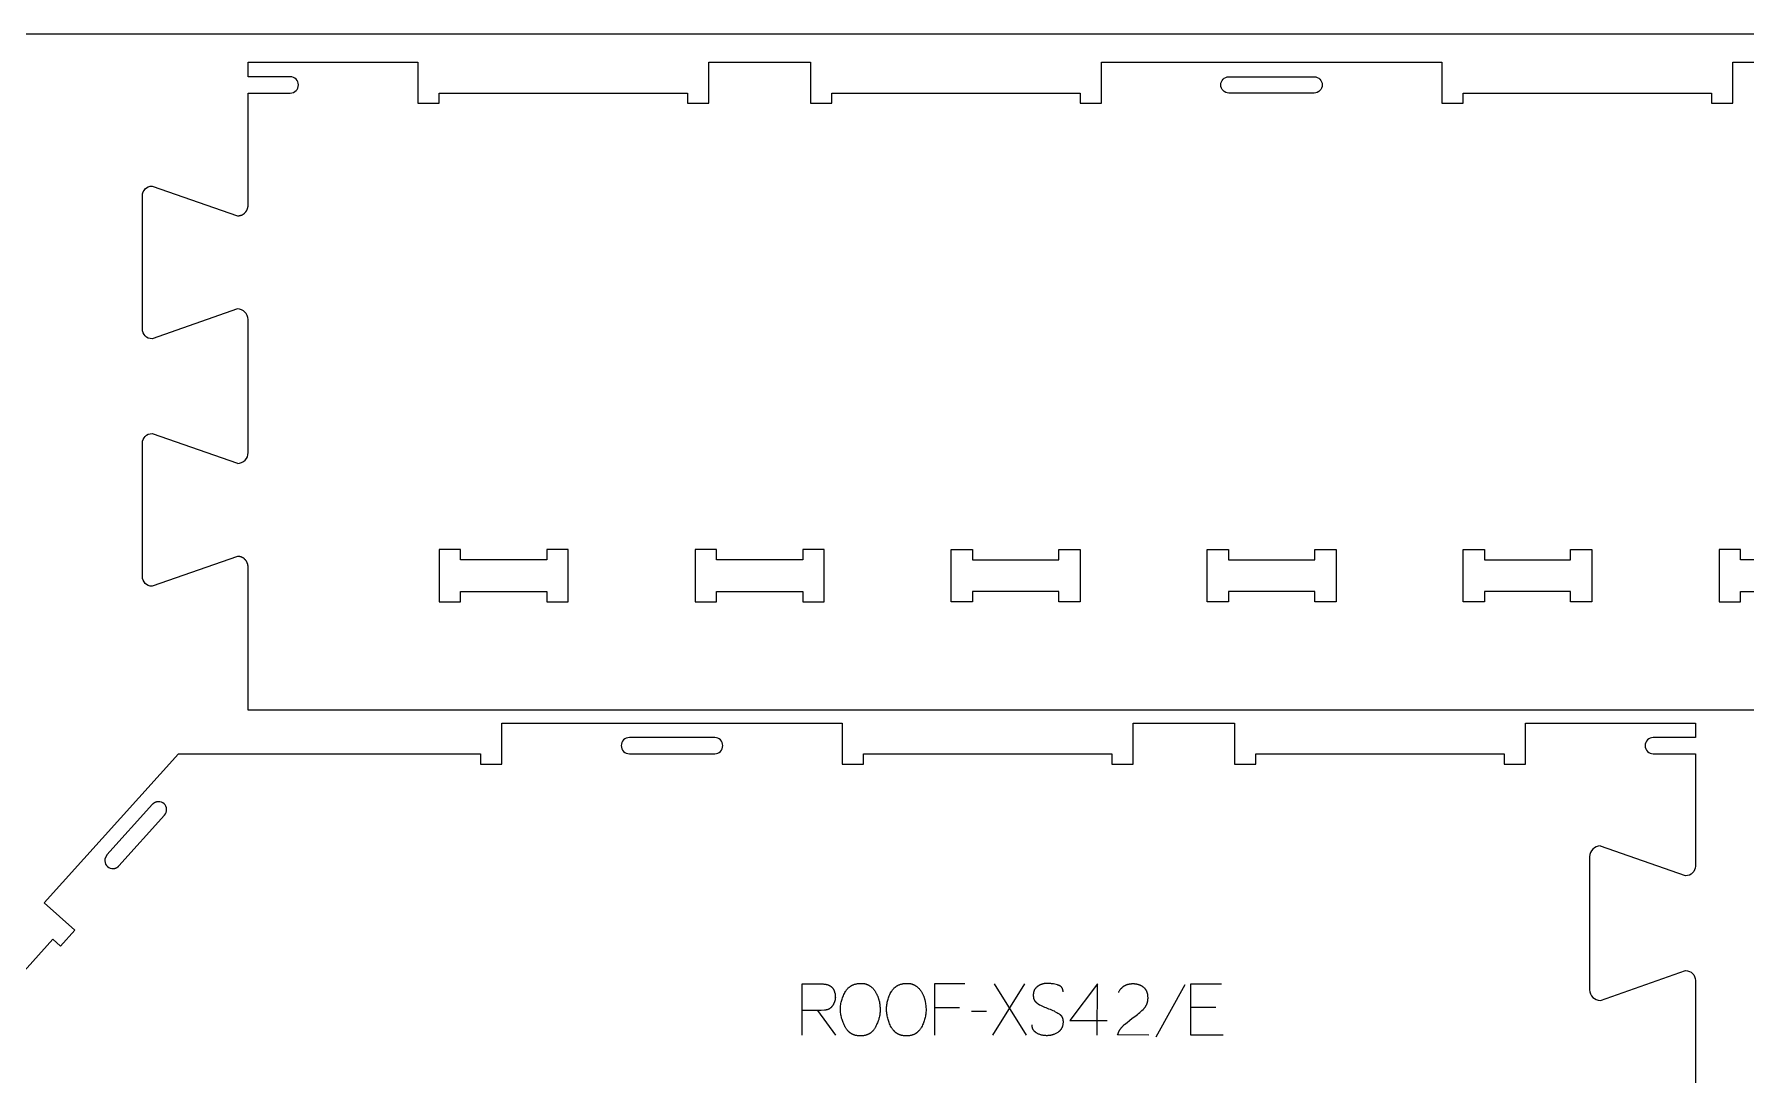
# Model space of a CAD drawing. Extents: x -17068 to -13885, y -84343 to -75479.
# Drawn here: x -16549 to -15546, y -78113 to -77503 of the extents above; entities that cross this region are included whole.
import ezdxf

# ---------------------------------------------------------------- set-up
doc = ezdxf.new("R2010")
doc.units = 0
for name, color, linetype in [('0_SHEET_SPRUCEPLY_2440X122', 1, 'CONTINUOUS'), ('1_ANYTOOL_1MMDEEP_LABELS_S', 2, 'CONTINUOUS'), ('3_ANYTOOL_CUTTHROUGH_INSID', 4, 'CONTINUOUS'), ('4_ANYTOOL_CUTTHROUGH_OUTSI', 5, 'CONTINUOUS')]:
    doc.layers.add(name, color=color, linetype=linetype)

msp = doc.modelspace()

# ---------------------------------------------------------------- linework, layer by layer
at = {"layer": '0_SHEET_SPRUCEPLY_2440X122'}
msp.add_lwpolyline([(-16696.5, -77503), (-16696.5, -78723), (-14256.5, -78723), (-14256.5, -77503)], close=True, dxfattribs=at)
at = {"layer": '1_ANYTOOL_1MMDEEP_LABELS_S'}
for points in [[(-16098.8, -78089.3), (-16098.8, -78059.3), (-16087.4, -78059.3), (-16086.9, -78059.3), (-16086.5, -78059.3), (-16086.2, -78059.4), (-16086, -78059.4), (-16085.8, -78059.4), (-16085.5, -78059.4), (-16085.3, -78059.5), (-16085.1, -78059.5), (-16084.9, -78059.5), (-16084.7, -78059.6), (-16084.5, -78059.6), (-16084.3, -78059.7), (-16084.1, -78059.7), (-16083.9, -78059.8), (-16083.7, -78059.9), (-16083.6, -78059.9), (-16083.4, -78060), (-16083.2, -78060.1), (-16083, -78060.2), (-16082.9, -78060.2), (-16082.7, -78060.3), (-16082.6, -78060.4), (-16082.4, -78060.5), (-16082.3, -78060.6), (-16082.1, -78060.7), (-16082, -78060.8), (-16081.8, -78060.9), (-16081.7, -78061), (-16081.6, -78061.2), (-16081.4, -78061.3), (-16081.3, -78061.4), (-16081.2, -78061.5), (-16081.1, -78061.7), (-16081, -78061.8), (-16080.9, -78061.9), (-16080.8, -78062.1), (-16080.7, -78062.2), (-16080.6, -78062.4), (-16080.5, -78062.5), (-16080.4, -78062.7), (-16080.3, -78062.9), (-16080.2, -78063), (-16080.1, -78063.2), (-16080.1, -78063.4), (-16080, -78063.5), (-16079.9, -78063.7), (-16079.9, -78063.9), (-16079.8, -78064.1), (-16079.8, -78064.3), (-16079.7, -78064.5), (-16079.7, -78064.7), (-16079.6, -78064.9), (-16079.6, -78065.1), (-16079.6, -78065.3), (-16079.5, -78065.5), (-16079.5, -78065.8), (-16079.5, -78066), (-16079.5, -78066.2), (-16079.5, -78066.7), (-16079.4, -78067.2), (-16079.4, -78067.3), (-16079.5, -78067.5), (-16079.5, -78067.7), (-16079.5, -78067.9), (-16079.5, -78068), (-16079.5, -78068.2), (-16079.5, -78068.4), (-16079.6, -78068.5), (-16079.6, -78068.7), (-16079.6, -78068.9), (-16079.7, -78069), (-16079.7, -78069.2), (-16079.7, -78069.4), (-16079.8, -78069.5), (-16079.8, -78069.7), (-16079.9, -78069.9), (-16079.9, -78070), (-16080, -78070.2), (-16080.1, -78070.4), (-16080.1, -78070.5), (-16080.2, -78070.7), (-16080.3, -78070.8), (-16080.4, -78071), (-16080.4, -78071.1), (-16080.5, -78071.3), (-16080.6, -78071.4), (-16080.7, -78071.6), (-16080.8, -78071.7), (-16080.9, -78071.9), (-16081, -78072), (-16081.1, -78072.2), (-16081.2, -78072.3), (-16081.3, -78072.5), (-16081.4, -78072.6), (-16081.6, -78072.8), (-16081.7, -78072.9), (-16081.8, -78073), (-16081.9, -78073.1), (-16082.1, -78073.3), (-16082.2, -78073.4), (-16082.3, -78073.5), (-16082.5, -78073.6), (-16082.6, -78073.7), (-16082.7, -78073.8), (-16082.9, -78073.9), (-16083, -78074), (-16083.2, -78074.1), (-16083.3, -78074.1), (-16083.5, -78074.2), (-16083.6, -78074.3), (-16083.8, -78074.3), (-16083.9, -78074.4), (-16084.1, -78074.5), (-16084.2, -78074.5), (-16084.4, -78074.6), (-16084.6, -78074.6), (-16084.7, -78074.6), (-16084.9, -78074.7), (-16085.1, -78074.7), (-16085.3, -78074.7), (-16085.4, -78074.8), (-16085.6, -78074.8), (-16085.8, -78074.8), (-16087.7, -78074.9), (-16089.8, -78074.9), (-16098.7, -78074.9)], [(-16003.5, -78059.3), (-16021.2, -78059.3), (-16021.2, -78089.3)], [(-15968.5, -78059.3), (-15987.4, -78089.3)], [(-15967.3, -78089.3), (-15986.2, -78059.3)], [(-15945.9, -78063.9), (-15945.9, -78063.7), (-15945.9, -78063.6), (-15945.9, -78063.5), (-15945.9, -78063.4), (-15945.9, -78063.4), (-15945.9, -78063.3), (-15946, -78063.2), (-15946, -78063.1), (-15946, -78063), (-15946, -78062.9), (-15946, -78062.8), (-15946, -78062.8), (-15946.1, -78062.7), (-15946.1, -78062.6), (-15946.1, -78062.5), (-15946.1, -78062.4), (-15946.2, -78062.4), (-15946.2, -78062.3), (-15946.2, -78062.2), (-15946.3, -78062.1), (-15946.3, -78062.1), (-15946.3, -78062), (-15946.4, -78061.9), (-15946.4, -78061.8), (-15946.4, -78061.8), (-15946.5, -78061.7), (-15946.5, -78061.6), (-15946.6, -78061.6), (-15946.6, -78061.5), (-15946.7, -78061.4), (-15946.7, -78061.4), (-15946.8, -78061.3), (-15946.8, -78061.3), (-15946.9, -78061.2), (-15946.9, -78061.1), (-15947, -78061.1), (-15947.1, -78061), (-15947.1, -78061), (-15947.2, -78060.9), (-15947.2, -78060.9), (-15947.3, -78060.8), (-15947.4, -78060.8), (-15947.5, -78060.7), (-15947.5, -78060.7), (-15947.6, -78060.6), (-15947.7, -78060.6), (-15947.7, -78060.5), (-15947.8, -78060.5), (-15947.9, -78060.4), (-15948, -78060.4), (-15948.1, -78060.3), (-15948.2, -78060.3), (-15948.4, -78060.2), (-15948.6, -78060.1), (-15948.8, -78060), (-15949, -78060), (-15949.2, -78059.9), (-15950, -78059.7), (-15950.8, -78059.5), (-15951.6, -78059.3), (-15952.3, -78059.2), (-15952.7, -78059.2), (-15953.1, -78059.1), (-15953.5, -78059.1), (-15953.8, -78059), (-15954.2, -78059), (-15954.6, -78059), (-15954.9, -78059), (-15955.3, -78059), (-15955.5, -78059), (-15955.7, -78059), (-15955.9, -78059), (-15956.1, -78059), (-15956.2, -78059), (-15956.4, -78059), (-15956.6, -78059.1), (-15956.8, -78059.1), (-15957, -78059.1), (-15957.2, -78059.2), (-15957.4, -78059.2), (-15957.5, -78059.2), (-15957.7, -78059.3), (-15957.9, -78059.3), (-15958.1, -78059.4), (-15958.3, -78059.4), (-15958.4, -78059.5), (-15958.6, -78059.6), (-15958.8, -78059.6), (-15958.9, -78059.7), (-15959.1, -78059.8), (-15959.3, -78059.8), (-15959.5, -78059.9), (-15959.6, -78060), (-15959.8, -78060.1), (-15959.9, -78060.2), (-15960.1, -78060.3), (-15960.3, -78060.4), (-15960.4, -78060.5), (-15960.6, -78060.6), (-15960.7, -78060.7), (-15960.9, -78060.8), (-15961.1, -78060.9), (-15961.2, -78061), (-15961.3, -78061.2), (-15961.5, -78061.3), (-15961.6, -78061.4), (-15961.7, -78061.5), (-15961.9, -78061.7), (-15962, -78061.8), (-15962.1, -78061.9), (-15962.2, -78062.1), (-15962.3, -78062.2), (-15962.4, -78062.4), (-15962.5, -78062.5), (-15962.6, -78062.7), (-15962.7, -78062.8), (-15962.8, -78063), (-15962.8, -78063.2), (-15962.9, -78063.3), (-15963, -78063.5), (-15963, -78063.7), (-15963.1, -78063.9), (-15963.1, -78064), (-15963.2, -78064.2), (-15963.2, -78064.4), (-15963.3, -78064.6), (-15963.3, -78064.8), (-15963.3, -78065), (-15963.3, -78065.2), (-15963.4, -78065.4), (-15963.4, -78065.6), (-15963.4, -78065.8), (-15963.4, -78066), (-15963.4, -78066.2), (-15963.4, -78066.4), (-15963.4, -78066.6), (-15963.3, -78066.8), (-15963.3, -78067), (-15963.3, -78067.2), (-15963.3, -78067.4), (-15963.2, -78067.6), (-15963.2, -78067.8), (-15963.1, -78068), (-15963.1, -78068.2), (-15963, -78068.3), (-15963, -78068.4), (-15962.9, -78068.5), (-15962.9, -78068.6), (-15962.8, -78068.7), (-15962.8, -78068.8), (-15962.8, -78068.8), (-15962.7, -78068.9), (-15962.7, -78069), (-15962.6, -78069.1), (-15962.6, -78069.2), (-15962.5, -78069.2), (-15962.5, -78069.3), (-15962.4, -78069.4), (-15962.4, -78069.5), (-15962.3, -78069.5), (-15962.3, -78069.6), (-15962.2, -78069.7), (-15962.2, -78069.7), (-15962.1, -78069.8), (-15962, -78069.9), (-15962, -78070), (-15961.9, -78070), (-15961.9, -78070.1), (-15961.8, -78070.1), (-15961.7, -78070.3), (-15961.5, -78070.4), (-15961.4, -78070.5), (-15961.2, -78070.6), (-15961.1, -78070.7), (-15960.9, -78070.9), (-15960.7, -78071), (-15960.6, -78071.1), (-15959.8, -78071.5), (-15959.1, -78071.8), (-15958.4, -78072.2), (-15957.6, -78072.6), (-15956.8, -78072.9), (-15956, -78073.2), (-15955.2, -78073.6), (-15954.4, -78073.9), (-15953.6, -78074.2), (-15952.8, -78074.5), (-15952, -78074.9), (-15951.2, -78075.2), (-15950.5, -78075.6), (-15949.7, -78076), (-15949, -78076.4), (-15948.3, -78076.8), (-15948.2, -78076.9), (-15948, -78077), (-15947.9, -78077.1), (-15947.8, -78077.2), (-15947.7, -78077.3), (-15947.6, -78077.3), (-15947.6, -78077.4), (-15947.5, -78077.5), (-15947.4, -78077.5), (-15947.4, -78077.6), (-15947.3, -78077.6), (-15947.2, -78077.7), (-15947.2, -78077.8), (-15947.1, -78077.9), (-15947.1, -78077.9), (-15947, -78078), (-15946.9, -78078.1), (-15946.9, -78078.1), (-15946.8, -78078.2), (-15946.8, -78078.3), (-15946.7, -78078.4), (-15946.7, -78078.4), (-15946.6, -78078.5), (-15946.6, -78078.6), (-15946.6, -78078.7), (-15946.5, -78078.8), (-15946.5, -78078.9), (-15946.4, -78078.9), (-15946.4, -78079), (-15946.4, -78079.1), (-15946.3, -78079.2), (-15946.3, -78079.3), (-15946.3, -78079.4), (-15946.2, -78079.5), (-15946.2, -78079.5), (-15946.2, -78079.6), (-15946.1, -78079.7), (-15946.1, -78079.9), (-15946, -78080.1), (-15946, -78080.3), (-15946, -78080.5), (-15946, -78080.7), (-15945.9, -78080.9), (-15945.9, -78081.1), (-15945.9, -78081.3), (-15945.9, -78081.6), (-15945.9, -78081.8), (-15945.9, -78082), (-15945.9, -78082.2), (-15946, -78082.5), (-15946, -78082.7), (-15946, -78082.9), (-15946.1, -78083.1), (-15946.1, -78083.4), (-15946.1, -78083.6), (-15946.2, -78083.8), (-15946.3, -78084), (-15946.3, -78084.2), (-15946.4, -78084.4), (-15946.5, -78084.6), (-15946.5, -78084.8), (-15946.6, -78085), (-15946.7, -78085.1), (-15946.8, -78085.3), (-15946.9, -78085.5), (-15947, -78085.7), (-15947.1, -78085.8), (-15947.2, -78086), (-15947.3, -78086.2), (-15947.4, -78086.3), (-15947.6, -78086.5), (-15947.7, -78086.6), (-15947.8, -78086.8), (-15948, -78086.9), (-15948.1, -78087), (-15948.3, -78087.2), (-15948.4, -78087.3), (-15948.6, -78087.4), (-15948.8, -78087.6), (-15948.9, -78087.7), (-15949.1, -78087.8), (-15949.5, -78088), (-15949.8, -78088.2), (-15950.2, -78088.4), (-15950.6, -78088.6), (-15951, -78088.8), (-15951.3, -78088.9), (-15951.5, -78089), (-15951.7, -78089), (-15951.9, -78089.1), (-15952.1, -78089.2), (-15952.3, -78089.2), (-15952.5, -78089.3), (-15952.7, -78089.3), (-15952.9, -78089.4), (-15953.1, -78089.4), (-15953.3, -78089.5), (-15953.5, -78089.5), (-15953.7, -78089.5), (-15953.9, -78089.6), (-15954.1, -78089.6), (-15954.5, -78089.6), (-15954.9, -78089.6), (-15955.3, -78089.7), (-15955.7, -78089.7), (-15956.1, -78089.6), (-15956.5, -78089.6), (-15956.9, -78089.6), (-15957.3, -78089.5), (-15957.7, -78089.5), (-15958.1, -78089.4), (-15958.5, -78089.3), (-15958.9, -78089.2), (-15959.2, -78089.1), (-15959.6, -78088.9), (-15960, -78088.8), (-15960.3, -78088.7), (-15960.7, -78088.5), (-15961, -78088.3), (-15961.4, -78088.1), (-15961.5, -78088), (-15961.7, -78087.9), (-15961.9, -78087.8), (-15962, -78087.7), (-15962.2, -78087.6), (-15962.3, -78087.5), (-15962.4, -78087.4), (-15962.6, -78087.2), (-15962.7, -78087.1), (-15962.8, -78087), (-15962.9, -78086.8), (-15963, -78086.7), (-15963.1, -78086.6), (-15963.1, -78086.6), (-15963.2, -78086.5), (-15963.2, -78086.4), (-15963.3, -78086.4), (-15963.3, -78086.3), (-15963.4, -78086.2), (-15963.4, -78086.2), (-15963.5, -78086.1), (-15963.5, -78086), (-15963.6, -78085.9), (-15963.6, -78085.9), (-15963.6, -78085.8), (-15963.7, -78085.7), (-15963.7, -78085.6), (-15963.7, -78085.5), (-15963.8, -78085.5), (-15963.8, -78085.4), (-15963.8, -78085.3), (-15963.8, -78085.2), (-15963.9, -78085.1), (-15963.9, -78084.9), (-15964, -78084.7), (-15964, -78084.6), (-15964, -78084.4), (-15964.1, -78084.2), (-15964.1, -78084), (-15964.1, -78083.8), (-15964.1, -78083.6), (-15964.1, -78083.4)], [(-15925.9, -78089.3), (-15925.8, -78059.3), (-15941.9, -78080.7)], [(-15895.7, -78089.3), (-15914, -78089.2), (-15913.8, -78088.8), (-15913.7, -78088.6), (-15913.7, -78088.3), (-15913.6, -78088.1), (-15913.5, -78087.9), (-15913.4, -78087.7), (-15913.3, -78087.5), (-15913.2, -78087.3), (-15913.1, -78087), (-15913, -78086.8), (-15912.9, -78086.6), (-15912.8, -78086.4), (-15912.6, -78086.2), (-15912.5, -78086), (-15912.4, -78085.9), (-15912.3, -78085.7), (-15912.1, -78085.5), (-15912, -78085.3), (-15911.9, -78085.1), (-15911.7, -78084.9), (-15911.6, -78084.7), (-15911.4, -78084.6), (-15911.3, -78084.4), (-15911.1, -78084.2), (-15911, -78084), (-15910.8, -78083.9), (-15910.6, -78083.7), (-15910.5, -78083.6), (-15910.3, -78083.4), (-15909.9, -78083.1), (-15908.4, -78081.9), (-15907, -78080.7), (-15905.4, -78079.5), (-15903.9, -78078.4), (-15903.2, -78077.8), (-15902.4, -78077.3), (-15901.7, -78076.7), (-15901, -78076.1), (-15900.4, -78075.5), (-15899.7, -78074.9), (-15899.1, -78074.3), (-15898.5, -78073.7), (-15898.4, -78073.5), (-15898.2, -78073.4), (-15898.1, -78073.2), (-15897.9, -78073), (-15897.8, -78072.9), (-15897.7, -78072.7), (-15897.6, -78072.5), (-15897.5, -78072.4), (-15897.4, -78072.2), (-15897.3, -78072), (-15897.2, -78071.8), (-15897.1, -78071.6), (-15897, -78071.5), (-15896.9, -78071.3), (-15896.8, -78071.1), (-15896.7, -78070.9), (-15896.7, -78070.7), (-15896.6, -78070.5), (-15896.5, -78070.3), (-15896.5, -78070.1), (-15896.4, -78069.9), (-15896.4, -78069.7), (-15896.3, -78069.5), (-15896.3, -78069.3), (-15896.3, -78069.1), (-15896.2, -78068.9), (-15896.2, -78068.7), (-15896.2, -78068.4), (-15896.2, -78068.2), (-15896.2, -78068), (-15896.1, -78067.8), (-15896.1, -78067.5), (-15896.1, -78067.3), (-15896.2, -78067), (-15896.2, -78066.8), (-15896.2, -78066.6), (-15896.2, -78066.3), (-15896.2, -78066.1), (-15896.3, -78065.9), (-15896.3, -78065.7), (-15896.3, -78065.4), (-15896.4, -78065.2), (-15896.4, -78065), (-15896.5, -78064.8), (-15896.6, -78064.6), (-15896.6, -78064.4), (-15896.7, -78064.2), (-15896.8, -78064), (-15896.9, -78063.8), (-15896.9, -78063.6), (-15897, -78063.4), (-15897.1, -78063.3), (-15897.2, -78063.1), (-15897.3, -78062.9), (-15897.5, -78062.8), (-15897.6, -78062.6), (-15897.7, -78062.4), (-15897.8, -78062.3), (-15897.9, -78062.1), (-15898.1, -78062), (-15898.2, -78061.8), (-15898.4, -78061.7), (-15898.5, -78061.6), (-15898.7, -78061.4), (-15898.8, -78061.3), (-15899, -78061.2), (-15899.2, -78061), (-15899.3, -78060.9), (-15899.5, -78060.8), (-15899.7, -78060.7), (-15899.8, -78060.6), (-15900, -78060.5), (-15900.2, -78060.4), (-15900.4, -78060.3), (-15900.6, -78060.2), (-15900.8, -78060.1), (-15900.9, -78060.1), (-15901.1, -78060), (-15901.3, -78059.9), (-15901.5, -78059.8), (-15901.7, -78059.8), (-15901.9, -78059.7), (-15902.1, -78059.7), (-15902.4, -78059.6), (-15902.6, -78059.6), (-15902.8, -78059.5), (-15903, -78059.5), (-15903.2, -78059.4), (-15903.4, -78059.4), (-15903.7, -78059.4), (-15903.9, -78059.4), (-15904.1, -78059.3), (-15904.3, -78059.3), (-15904.6, -78059.3), (-15905.1, -78059.3), (-15905.4, -78059.3), (-15905.8, -78059.3), (-15906.1, -78059.4), (-15906.5, -78059.4), (-15906.8, -78059.4), (-15907.2, -78059.5), (-15907.5, -78059.6), (-15907.8, -78059.6), (-15908.1, -78059.7), (-15908.3, -78059.8), (-15908.4, -78059.8), (-15908.6, -78059.9), (-15908.7, -78059.9), (-15908.9, -78060), (-15909, -78060), (-15909.2, -78060.1), (-15909.3, -78060.2), (-15909.5, -78060.2), (-15909.6, -78060.3), (-15909.7, -78060.4), (-15909.9, -78060.4), (-15910, -78060.5), (-15910.1, -78060.6), (-15910.3, -78060.7), (-15910.4, -78060.8), (-15910.5, -78060.8), (-15910.7, -78060.9), (-15910.8, -78061), (-15910.9, -78061.1), (-15911, -78061.2), (-15911.1, -78061.3), (-15911.3, -78061.4), (-15911.4, -78061.5), (-15911.5, -78061.6), (-15911.6, -78061.7), (-15911.7, -78061.8), (-15911.8, -78062), (-15911.9, -78062.1), (-15912, -78062.2), (-15912.2, -78062.3), (-15912.3, -78062.4), (-15912.5, -78062.7), (-15912.7, -78062.9), (-15912.8, -78063.2), (-15913, -78063.5), (-15913.2, -78063.8), (-15913.4, -78064.1), (-15913.5, -78064.4)], [(-15874.5, -78059.8), (-15891.6, -78090.6)], [(-15852.1, -78089.3), (-15871, -78089.3), (-15871, -78059.3), (-15853.2, -78059.3)], [(-16089.8, -78074.9), (-16079.3, -78089.4)], [(-16006.7, -78073.3), (-16021.2, -78073.3)], [(-15990.9, -78075.4), (-15999.6, -78075.5)], [(-15941.9, -78080.7), (-15920.1, -78080.7)], [(-15856.4, -78073.2), (-15871, -78073.2)]]:
    msp.add_lwpolyline(points, dxfattribs=at)
for points in [[(-16064.3, -78059), (-16063.9, -78059), (-16063.6, -78059), (-16063.2, -78059), (-16062.9, -78059.1), (-16062.7, -78059.1), (-16062.5, -78059.1), (-16062.4, -78059.1), (-16062.2, -78059.2), (-16062, -78059.2), (-16061.9, -78059.3), (-16061.7, -78059.3), (-16061.5, -78059.3), (-16061.4, -78059.4), (-16061.2, -78059.4), (-16061.1, -78059.5), (-16060.9, -78059.6), (-16060.8, -78059.6), (-16060.6, -78059.7), (-16060.5, -78059.7), (-16060.3, -78059.8), (-16060.2, -78059.9), (-16060, -78060), (-16059.9, -78060), (-16059.8, -78060.1), (-16059.6, -78060.2), (-16059.5, -78060.3), (-16059.3, -78060.4), (-16059.2, -78060.5), (-16059, -78060.6), (-16058.7, -78060.8), (-16058.5, -78061), (-16058.2, -78061.2), (-16058, -78061.5), (-16057.7, -78061.7), (-16057.5, -78061.9), (-16057.3, -78062.1), (-16057.1, -78062.4), (-16056.9, -78062.6), (-16056.7, -78062.9), (-16056.5, -78063.1), (-16056.3, -78063.4), (-16056.1, -78063.6), (-16055.9, -78063.9), (-16055.8, -78064.2), (-16055.6, -78064.5), (-16055.4, -78064.8), (-16055.3, -78065.1), (-16055.1, -78065.4), (-16055, -78065.7), (-16054.9, -78066), (-16054.7, -78066.3), (-16054.6, -78066.6), (-16054.5, -78066.9), (-16054.4, -78067.2), (-16054.3, -78067.5), (-16054.2, -78067.9), (-16054.1, -78068.2), (-16054, -78068.5), (-16053.9, -78068.9), (-16053.8, -78069.2), (-16053.6, -78069.9), (-16053.5, -78070.6), (-16053.4, -78071.2), (-16053.3, -78071.9), (-16053.3, -78072.6), (-16053.2, -78073.2), (-16053.2, -78073.9), (-16053.2, -78074.5), (-16053.2, -78075.1), (-16053.2, -78075.8), (-16053.3, -78076.4), (-16053.3, -78077), (-16053.4, -78077.7), (-16053.6, -78078.3), (-16053.7, -78079), (-16053.9, -78079.6), (-16054, -78080.2), (-16054.3, -78080.9), (-16054.5, -78081.5), (-16054.7, -78082.1), (-16055, -78082.8), (-16055.3, -78083.4), (-16055.6, -78084.1), (-16055.9, -78084.7), (-16056.1, -78085), (-16056.3, -78085.3), (-16056.5, -78085.6), (-16056.7, -78085.9), (-16056.9, -78086.2), (-16057.1, -78086.4), (-16057.3, -78086.7), (-16057.5, -78086.9), (-16057.6, -78087), (-16057.7, -78087.2), (-16057.9, -78087.3), (-16058, -78087.4), (-16058.1, -78087.5), (-16058.2, -78087.6), (-16058.3, -78087.7), (-16058.5, -78087.8), (-16058.6, -78087.9), (-16058.7, -78088), (-16058.8, -78088.1), (-16059, -78088.2), (-16059.1, -78088.3), (-16059.2, -78088.3), (-16059.4, -78088.4), (-16059.5, -78088.5), (-16059.6, -78088.6), (-16059.8, -78088.7), (-16059.9, -78088.7), (-16060.1, -78088.8), (-16060.2, -78088.9), (-16060.3, -78088.9), (-16060.5, -78089), (-16060.6, -78089.1), (-16060.8, -78089.1), (-16060.9, -78089.2), (-16061.1, -78089.2), (-16061.2, -78089.3), (-16061.6, -78089.4), (-16061.9, -78089.5), (-16062.2, -78089.5), (-16062.5, -78089.6), (-16062.9, -78089.7), (-16063.2, -78089.7), (-16063.6, -78089.7), (-16063.9, -78089.8), (-16064.3, -78089.8), (-16064.7, -78089.8), (-16065, -78089.8), (-16065.4, -78089.8), (-16065.8, -78089.7), (-16066.1, -78089.7), (-16066.5, -78089.7), (-16066.9, -78089.6), (-16067.2, -78089.5), (-16067.5, -78089.5), (-16067.9, -78089.4), (-16068.2, -78089.3), (-16068.3, -78089.2), (-16068.5, -78089.2), (-16068.7, -78089.1), (-16068.8, -78089.1), (-16069, -78089), (-16069.1, -78088.9), (-16069.3, -78088.9), (-16069.4, -78088.8), (-16069.6, -78088.7), (-16069.7, -78088.6), (-16069.8, -78088.6), (-16070, -78088.5), (-16070.1, -78088.4), (-16070.3, -78088.3), (-16070.4, -78088.2), (-16070.5, -78088.1), (-16070.7, -78088.1), (-16070.8, -78088), (-16070.9, -78087.9), (-16071, -78087.8), (-16071.2, -78087.7), (-16071.3, -78087.6), (-16071.4, -78087.4), (-16071.5, -78087.3), (-16071.7, -78087.2), (-16071.8, -78087.1), (-16071.9, -78087), (-16072, -78086.9), (-16072.1, -78086.7), (-16072.2, -78086.6), (-16072.4, -78086.4), (-16072.6, -78086.1), (-16072.8, -78085.8), (-16073, -78085.5), (-16073.2, -78085.2), (-16073.4, -78084.9), (-16073.6, -78084.6), (-16073.9, -78084), (-16074.2, -78083.3), (-16074.5, -78082.7), (-16074.8, -78082), (-16075.1, -78081.4), (-16075.3, -78080.7), (-16075.5, -78080.1), (-16075.7, -78079.4), (-16075.8, -78078.8), (-16076, -78078.1), (-16076.1, -78077.5), (-16076.2, -78076.8), (-16076.3, -78076.1), (-16076.3, -78075.5), (-16076.3, -78074.8), (-16076.4, -78074.2), (-16076.3, -78073.5), (-16076.3, -78072.8), (-16076.3, -78072.1), (-16076.2, -78071.4), (-16076.1, -78070.8), (-16076, -78070.1), (-16075.8, -78069.5), (-16075.6, -78068.8), (-16075.4, -78068.2), (-16075.2, -78067.5), (-16075, -78066.9), (-16074.7, -78066.3), (-16074.4, -78065.6), (-16074.1, -78065), (-16073.8, -78064.4), (-16073.5, -78063.8), (-16073.3, -78063.5), (-16073.1, -78063.2), (-16072.9, -78062.9), (-16072.7, -78062.7), (-16072.5, -78062.4), (-16072.3, -78062.2), (-16072, -78061.9), (-16071.8, -78061.7), (-16071.7, -78061.6), (-16071.6, -78061.5), (-16071.5, -78061.4), (-16071.3, -78061.3), (-16071.2, -78061.2), (-16071.1, -78061.1), (-16071, -78061), (-16070.8, -78060.9), (-16070.7, -78060.8), (-16070.6, -78060.7), (-16070.4, -78060.6), (-16070.3, -78060.5), (-16070.2, -78060.4), (-16070, -78060.3), (-16069.9, -78060.3), (-16069.7, -78060.2), (-16069.6, -78060.1), (-16069.4, -78060), (-16069.1, -78059.9), (-16068.8, -78059.8), (-16068.5, -78059.7), (-16068.2, -78059.5), (-16067.9, -78059.4), (-16067.6, -78059.4), (-16067.2, -78059.3), (-16066.9, -78059.2), (-16066.5, -78059.1), (-16066.2, -78059.1), (-16065.8, -78059), (-16065.5, -78059), (-16065.1, -78059), (-16064.7, -78059)], [(-16037.4, -78059), (-16037, -78059), (-16036.6, -78059), (-16036.3, -78059), (-16035.9, -78059.1), (-16035.7, -78059.1), (-16035.6, -78059.1), (-16035.4, -78059.1), (-16035.2, -78059.2), (-16035.1, -78059.2), (-16034.9, -78059.3), (-16034.7, -78059.3), (-16034.6, -78059.3), (-16034.4, -78059.4), (-16034.3, -78059.4), (-16034.1, -78059.5), (-16034, -78059.6), (-16033.8, -78059.6), (-16033.7, -78059.7), (-16033.5, -78059.7), (-16033.4, -78059.8), (-16033.2, -78059.9), (-16033.1, -78060), (-16032.9, -78060), (-16032.8, -78060.1), (-16032.7, -78060.2), (-16032.5, -78060.3), (-16032.4, -78060.4), (-16032.3, -78060.5), (-16032, -78060.6), (-16031.7, -78060.8), (-16031.5, -78061), (-16031.3, -78061.2), (-16031, -78061.5), (-16030.8, -78061.7), (-16030.6, -78061.9), (-16030.3, -78062.1), (-16030.1, -78062.4), (-16029.9, -78062.6), (-16029.7, -78062.9), (-16029.5, -78063.1), (-16029.3, -78063.4), (-16029.2, -78063.6), (-16029, -78063.9), (-16028.8, -78064.2), (-16028.6, -78064.5), (-16028.5, -78064.8), (-16028.3, -78065.1), (-16028.2, -78065.4), (-16028, -78065.7), (-16027.9, -78066), (-16027.8, -78066.3), (-16027.6, -78066.6), (-16027.5, -78066.9), (-16027.4, -78067.2), (-16027.3, -78067.5), (-16027.2, -78067.9), (-16027.1, -78068.2), (-16027, -78068.5), (-16026.9, -78068.9), (-16026.8, -78069.2), (-16026.7, -78069.9), (-16026.6, -78070.6), (-16026.5, -78071.2), (-16026.4, -78071.9), (-16026.3, -78072.6), (-16026.3, -78073.2), (-16026.2, -78073.9), (-16026.2, -78074.5), (-16026.2, -78075.1), (-16026.3, -78075.8), (-16026.3, -78076.4), (-16026.4, -78077), (-16026.5, -78077.7), (-16026.6, -78078.3), (-16026.7, -78079), (-16026.9, -78079.6), (-16027.1, -78080.2), (-16027.3, -78080.9), (-16027.5, -78081.5), (-16027.8, -78082.1), (-16028, -78082.8), (-16028.3, -78083.4), (-16028.6, -78084.1), (-16029, -78084.7), (-16029.2, -78085), (-16029.3, -78085.3), (-16029.5, -78085.6), (-16029.7, -78085.9), (-16029.9, -78086.2), (-16030.1, -78086.4), (-16030.3, -78086.7), (-16030.6, -78086.9), (-16030.7, -78087), (-16030.8, -78087.2), (-16030.9, -78087.3), (-16031, -78087.4), (-16031.1, -78087.5), (-16031.3, -78087.6), (-16031.4, -78087.7), (-16031.5, -78087.8), (-16031.6, -78087.9), (-16031.8, -78088), (-16031.9, -78088.1), (-16032, -78088.2), (-16032.1, -78088.3), (-16032.3, -78088.3), (-16032.4, -78088.4), (-16032.5, -78088.5), (-16032.7, -78088.6), (-16032.8, -78088.7), (-16033, -78088.7), (-16033.1, -78088.8), (-16033.2, -78088.9), (-16033.4, -78088.9), (-16033.5, -78089), (-16033.7, -78089.1), (-16033.8, -78089.1), (-16034, -78089.2), (-16034.1, -78089.2), (-16034.3, -78089.3), (-16034.6, -78089.4), (-16034.9, -78089.5), (-16035.2, -78089.5), (-16035.6, -78089.6), (-16035.9, -78089.7), (-16036.3, -78089.7), (-16036.6, -78089.7), (-16037, -78089.8), (-16037.3, -78089.8), (-16037.7, -78089.8), (-16038.1, -78089.8), (-16038.5, -78089.8), (-16038.8, -78089.7), (-16039.2, -78089.7), (-16039.5, -78089.7), (-16039.9, -78089.6), (-16040.2, -78089.5), (-16040.6, -78089.5), (-16040.9, -78089.4), (-16041.2, -78089.3), (-16041.4, -78089.2), (-16041.5, -78089.2), (-16041.7, -78089.1), (-16041.9, -78089.1), (-16042, -78089), (-16042.2, -78088.9), (-16042.3, -78088.9), (-16042.4, -78088.8), (-16042.6, -78088.7), (-16042.7, -78088.6), (-16042.9, -78088.6), (-16043, -78088.5), (-16043.2, -78088.4), (-16043.3, -78088.3), (-16043.4, -78088.2), (-16043.6, -78088.1), (-16043.7, -78088.1), (-16043.8, -78088), (-16044, -78087.9), (-16044.1, -78087.8), (-16044.2, -78087.7), (-16044.3, -78087.6), (-16044.5, -78087.4), (-16044.6, -78087.3), (-16044.7, -78087.2), (-16044.8, -78087.1), (-16044.9, -78087), (-16045, -78086.9), (-16045.2, -78086.7), (-16045.3, -78086.6), (-16045.5, -78086.4), (-16045.7, -78086.1), (-16045.9, -78085.8), (-16046.1, -78085.5), (-16046.3, -78085.2), (-16046.5, -78084.9), (-16046.6, -78084.6), (-16047, -78084), (-16047.3, -78083.3), (-16047.6, -78082.7), (-16047.8, -78082), (-16048.1, -78081.4), (-16048.3, -78080.7), (-16048.5, -78080.1), (-16048.7, -78079.4), (-16048.9, -78078.8), (-16049, -78078.1), (-16049.1, -78077.5), (-16049.2, -78076.8), (-16049.3, -78076.1), (-16049.4, -78075.5), (-16049.4, -78074.8), (-16049.4, -78074.2), (-16049.4, -78073.5), (-16049.4, -78072.8), (-16049.3, -78072.1), (-16049.2, -78071.4), (-16049.1, -78070.8), (-16049, -78070.1), (-16048.8, -78069.5), (-16048.7, -78068.8), (-16048.5, -78068.2), (-16048.3, -78067.5), (-16048, -78066.9), (-16047.8, -78066.3), (-16047.5, -78065.6), (-16047.2, -78065), (-16046.9, -78064.4), (-16046.5, -78063.8), (-16046.3, -78063.5), (-16046.1, -78063.2), (-16045.9, -78062.9), (-16045.7, -78062.7), (-16045.5, -78062.4), (-16045.3, -78062.2), (-16045.1, -78061.9), (-16044.9, -78061.7), (-16044.7, -78061.6), (-16044.6, -78061.5), (-16044.5, -78061.4), (-16044.4, -78061.3), (-16044.2, -78061.2), (-16044.1, -78061.1), (-16044, -78061), (-16043.9, -78060.9), (-16043.7, -78060.8), (-16043.6, -78060.7), (-16043.5, -78060.6), (-16043.3, -78060.5), (-16043.2, -78060.4), (-16043.1, -78060.3), (-16042.9, -78060.3), (-16042.8, -78060.2), (-16042.6, -78060.1), (-16042.5, -78060), (-16042.2, -78059.9), (-16041.9, -78059.8), (-16041.6, -78059.7), (-16041.3, -78059.5), (-16040.9, -78059.4), (-16040.6, -78059.4), (-16040.3, -78059.3), (-16039.9, -78059.2), (-16039.6, -78059.1), (-16039.2, -78059.1), (-16038.9, -78059), (-16038.5, -78059), (-16038.1, -78059), (-16037.7, -78059)]]:
    msp.add_lwpolyline(points, close=True, dxfattribs=at)
at = {"layer": '3_ANYTOOL_CUTTHROUGH_INSID', "color": 4}
for points in [[(-15798.8, -77527.9, -1), (-15798.8, -77537.4), (-15848.8, -77537.4, -1), (-15848.8, -77527.9)], [(-16150.1, -77915), (-16200.1, -77915, 1), (-16200.1, -77924.5), (-16150.1, -77924.5, 1)], [(-16479.5, -77954.1), (-16506.3, -77983.8), (-16506.4, -77983.9), (-16506.4, -77984), (-16506.5, -77984.1), (-16506.6, -77984.2), (-16506.6, -77984.3), (-16506.7, -77984.4), (-16506.8, -77984.5), (-16506.8, -77984.6), (-16506.9, -77984.7), (-16506.9, -77984.8), (-16507, -77984.9), (-16507, -77985), (-16507.1, -77985.1), (-16507.1, -77985.2), (-16507.2, -77985.3), (-16507.2, -77985.4), (-16507.3, -77985.6), (-16507.3, -77985.7), (-16507.3, -77985.8), (-16507.4, -77985.9), (-16507.4, -77986), (-16507.4, -77986.1), (-16507.4, -77986.2), (-16507.4, -77986.4), (-16507.5, -77986.5), (-16507.5, -77986.6), (-16507.5, -77986.7), (-16507.5, -77986.8), (-16507.5, -77986.9), (-16507.5, -77987), (-16507.5, -77987.2), (-16507.5, -77987.3, 0.198913), (-16505.9, -77990.6, 0.198913), (-16502.5, -77991.8), (-16502.4, -77991.8), (-16502.3, -77991.8), (-16502.2, -77991.7), (-16502, -77991.7), (-16501.9, -77991.7), (-16501.8, -77991.7), (-16501.7, -77991.7), (-16501.6, -77991.6), (-16501.5, -77991.6), (-16501.4, -77991.6), (-16501.2, -77991.5), (-16501.1, -77991.5), (-16501, -77991.5), (-16500.9, -77991.4), (-16500.8, -77991.4), (-16500.7, -77991.3), (-16500.6, -77991.3), (-16500.5, -77991.2), (-16500.4, -77991.1), (-16500.3, -77991.1), (-16500.2, -77991), (-16500.1, -77991), (-16500, -77990.9), (-16499.9, -77990.8), (-16499.8, -77990.8), (-16499.7, -77990.7), (-16499.6, -77990.6), (-16499.5, -77990.5), (-16499.5, -77990.4), (-16499.4, -77990.4), (-16499.3, -77990.3), (-16499.2, -77990.2), (-16472.5, -77960.5, 0.414214), (-16472.8, -77953.8, 0.198912), (-16476.2, -77952.6), (-16476.3, -77952.6), (-16476.5, -77952.6), (-16476.6, -77952.6), (-16476.7, -77952.6), (-16476.8, -77952.6), (-16476.9, -77952.6), (-16477, -77952.7), (-16477.1, -77952.7), (-16477.3, -77952.7), (-16477.4, -77952.8), (-16477.5, -77952.8), (-16477.6, -77952.8), (-16477.7, -77952.9), (-16477.8, -77952.9), (-16477.9, -77953), (-16478, -77953), (-16478.1, -77953.1), (-16478.2, -77953.1), (-16478.3, -77953.2), (-16478.4, -77953.2), (-16478.5, -77953.3), (-16478.6, -77953.4), (-16478.7, -77953.4), (-16478.8, -77953.5), (-16478.9, -77953.6), (-16479, -77953.6), (-16479.1, -77953.7), (-16479.2, -77953.8), (-16479.3, -77953.9), (-16479.4, -77954), (-16479.4, -77954)]]:
    msp.add_lwpolyline(points, format="xyb", close=True, dxfattribs=at)
for points in [[(-16299, -77810.9), (-16299, -77804.9), (-16311.5, -77804.9), (-16311.5, -77835.4), (-16299, -77835.4), (-16299, -77829.4), (-16248.5, -77829.4), (-16248.5, -77835.4), (-16236, -77835.4), (-16236, -77804.9), (-16248.5, -77804.9), (-16248.5, -77810.9)], [(-16149, -77810.9), (-16149, -77804.9), (-16161.5, -77804.9), (-16161.5, -77835.4), (-16149, -77835.4), (-16149, -77829.4), (-16098.5, -77829.4), (-16098.5, -77835.4), (-16086, -77835.4), (-16086, -77804.9), (-16098.5, -77804.9), (-16098.5, -77810.9)], [(-15999, -77829.4), (-15999, -77835.4), (-16011.5, -77835.4), (-16011.5, -77804.9), (-15999, -77804.9), (-15999, -77810.9), (-15948.5, -77810.9), (-15948.5, -77804.9), (-15936, -77804.9), (-15936, -77835.4), (-15948.5, -77835.4), (-15948.5, -77829.4)], [(-15849, -77810.9), (-15798.5, -77810.9), (-15798.5, -77804.9), (-15786, -77804.9), (-15786, -77835.4), (-15798.5, -77835.4), (-15798.5, -77829.4), (-15849, -77829.4), (-15849, -77835.4), (-15861.5, -77835.4), (-15861.5, -77804.9), (-15849, -77804.9)], [(-15648.5, -77810.9), (-15648.5, -77804.9), (-15636, -77804.9), (-15636, -77835.4), (-15648.5, -77835.4), (-15648.5, -77829.4), (-15699, -77829.4), (-15699, -77835.4), (-15711.5, -77835.4), (-15711.5, -77804.9), (-15699, -77804.9), (-15699, -77810.9)], [(-15549, -77810.9), (-15549, -77804.9), (-15561.5, -77804.9), (-15561.5, -77835.4), (-15549, -77835.4), (-15549, -77829.4), (-15498.5, -77829.4), (-15498.5, -77835.4), (-15486, -77835.4), (-15486, -77804.9), (-15498.5, -77804.9), (-15498.5, -77810.9)]]:
    msp.add_lwpolyline(points, close=True, dxfattribs=at)
at = {"layer": '4_ANYTOOL_CUTTHROUGH_OUTSI', "color": 5}
for points in [[(-15373.8, -77898.9), (-15973.8, -77898.9), (-16423.5, -77898.9), (-16423.5, -77898.9), (-16423.5, -77815), (-16423.5, -77814.9), (-16423.5, -77814.8), (-16423.5, -77814.6), (-16423.5, -77814.5), (-16423.5, -77814.3), (-16423.6, -77814.2), (-16423.6, -77814.1), (-16423.6, -77813.9), (-16423.6, -77813.8), (-16423.7, -77813.6), (-16423.7, -77813.5), (-16423.8, -77813.3), (-16423.8, -77813.2), (-16423.8, -77813), (-16423.9, -77812.9), (-16424, -77812.8), (-16424, -77812.6), (-16424.1, -77812.5), (-16424.1, -77812.3), (-16424.2, -77812.2), (-16424.3, -77812.1), (-16424.4, -77811.9), (-16424.5, -77811.8), (-16424.5, -77811.7), (-16424.6, -77811.5), (-16424.7, -77811.4), (-16424.8, -77811.3), (-16424.9, -77811.1), (-16425, -77811), (-16425.1, -77810.9), (-16425.2, -77810.8), (-16425.4, -77810.7), (-16425.5, -77810.6), (-16425.6, -77810.4), (-16425.7, -77810.3), (-16425.8, -77810.2), (-16426, -77810.1), (-16426.1, -77810), (-16426.2, -77809.9), (-16426.3, -77809.9), (-16426.5, -77809.8), (-16426.6, -77809.7), (-16426.8, -77809.6), (-16426.9, -77809.5), (-16427, -77809.5), (-16427.2, -77809.4), (-16427.3, -77809.3), (-16427.5, -77809.3), (-16427.6, -77809.2), (-16427.8, -77809.2), (-16427.9, -77809.1), (-16428, -77809.1), (-16428.2, -77809.1), (-16428.3, -77809), (-16428.5, -77809), (-16428.6, -77809), (-16428.8, -77808.9), (-16428.9, -77808.9), (-16429, -77808.9), (-16429.2, -77808.9), (-16429.3, -77808.9), (-16429.5, -77808.9), (-16429.6, -77808.9), (-16429.8, -77808.9), (-16429.8, -77808.9), (-16429.8, -77808.9), (-16479.8, -77826.4), (-16479.8, -77826.4, -0.412073), (-16485.5, -77820.6), (-16485.5, -77742.6, -0.412073), (-16479.8, -77736.9), (-16429.8, -77754.3), (-16429.8, -77754.4), (-16429.8, -77754.4), (-16429.8, -77754.4, 0.414214), (-16423.5, -77748.1), (-16423.5, -77670.1, 0.414214), (-16429.8, -77663.9), (-16429.8, -77663.9), (-16429.8, -77663.9), (-16479.8, -77681.4), (-16479.8, -77681.4, -0.412073), (-16485.5, -77675.6), (-16485.5, -77597.6, -0.412073), (-16479.8, -77591.9), (-16429.8, -77609.3), (-16429.8, -77609.4), (-16429.8, -77609.4), (-16429.8, -77609.4), (-16429.6, -77609.4), (-16429.5, -77609.3), (-16429.3, -77609.3), (-16429.2, -77609.3), (-16429, -77609.3), (-16428.9, -77609.3), (-16428.8, -77609.3), (-16428.6, -77609.2), (-16428.5, -77609.2), (-16428.3, -77609.2), (-16428.2, -77609.2), (-16428, -77609.1), (-16427.9, -77609.1), (-16427.8, -77609), (-16427.6, -77609), (-16427.5, -77608.9), (-16427.3, -77608.9), (-16427.2, -77608.8), (-16427, -77608.7), (-16426.9, -77608.7), (-16426.8, -77608.6), (-16426.6, -77608.5), (-16426.5, -77608.4), (-16426.3, -77608.3), (-16426.2, -77608.3), (-16426.1, -77608.2), (-16426, -77608.1), (-16425.8, -77608), (-16425.7, -77607.9), (-16425.6, -77607.8), (-16425.5, -77607.7), (-16425.4, -77607.5), (-16425.2, -77607.4), (-16425.1, -77607.3), (-16425, -77607.2), (-16424.9, -77607.1), (-16424.8, -77606.9), (-16424.7, -77606.8), (-16424.6, -77606.7), (-16424.5, -77606.6), (-16424.5, -77606.4), (-16424.4, -77606.3), (-16424.3, -77606.1), (-16424.2, -77606), (-16424.1, -77605.9), (-16424.1, -77605.7), (-16424, -77605.6), (-16424, -77605.4), (-16423.9, -77605.3), (-16423.8, -77605.2), (-16423.8, -77605), (-16423.8, -77604.9), (-16423.7, -77604.7), (-16423.7, -77604.6), (-16423.6, -77604.4), (-16423.6, -77604.3), (-16423.6, -77604.1), (-16423.6, -77604), (-16423.5, -77603.9), (-16423.5, -77603.7), (-16423.5, -77603.6), (-16423.5, -77603.4), (-16423.5, -77603.3), (-16423.5, -77603.2), (-16423.5, -77537.4), (-16398.8, -77537.4, 1), (-16398.8, -77527.9), (-16423.5, -77527.9), (-16423.5, -77519.4), (-16324, -77519.4), (-16324, -77543.4), (-16311.5, -77543.4), (-16311.5, -77537.4), (-16273.8, -77537.4), (-16166, -77537.4), (-16166, -77543.4), (-16153.5, -77543.4), (-16153.5, -77543.1), (-16153.5, -77519.4), (-16094, -77519.4), (-16094, -77543.1), (-16094, -77543.4), (-16081.5, -77543.4), (-16081.5, -77537.4), (-15936, -77537.4), (-15936, -77543.4), (-15923.5, -77543.4), (-15923.5, -77543.1), (-15923.5, -77519.4), (-15724, -77519.4), (-15724, -77543.1), (-15724, -77543.4), (-15711.5, -77543.4), (-15711.5, -77537.4), (-15673.8, -77537.4), (-15566, -77537.4), (-15566, -77543.4), (-15553.5, -77543.4), (-15553.5, -77543.1), (-15553.5, -77519.4), (-15494, -77519.4)], [(-16601.8, -78104.2), (-16537.9, -78033.2), (-16533.5, -78037.2), (-16525.1, -78027.9), (-16543, -78011.9), (-16464.3, -77924.5), (-16325.1, -77924.5), (-16287.4, -77924.5), (-16287.4, -77930.5), (-16274.9, -77930.5), (-16274.9, -77906.5), (-16075.4, -77906.5), (-16075.4, -77930.5), (-16062.9, -77930.5), (-16062.9, -77924.5), (-15917.4, -77924.5), (-15917.4, -77930.5), (-15904.9, -77930.5), (-15904.9, -77906.5), (-15845.4, -77906.5), (-15845.4, -77930.5), (-15832.9, -77930.5), (-15832.9, -77924.5), (-15725.1, -77924.5), (-15687.4, -77924.5), (-15687.4, -77930.5), (-15674.9, -77930.5), (-15674.9, -77930.3), (-15674.9, -77906.5), (-15575.4, -77906.5), (-15575.4, -77915), (-15575.4, -77915), (-15600.1, -77915, 1), (-15600.1, -77924.5), (-15575.4, -77924.5), (-15575.4, -77990.3), (-15575.4, -77990.3, -0.412073), (-15581.1, -77996), (-15631, -77978.6), (-15631.1, -77978.5), (-15631.1, -77978.5), (-15631.1, -77978.5, 0.414214), (-15637.4, -77984.8), (-15637.4, -78062.8, 0.414214), (-15631.1, -78069), (-15631.1, -78069), (-15631, -78069), (-15581.1, -78051.5), (-15581.1, -78051.5, -0.412073), (-15575.4, -78057.3), (-15575.4, -78135.3, -0.412073)]]:
    msp.add_lwpolyline(points, format="xyb", dxfattribs=at)

doc.saveas('drawing.dxf')
